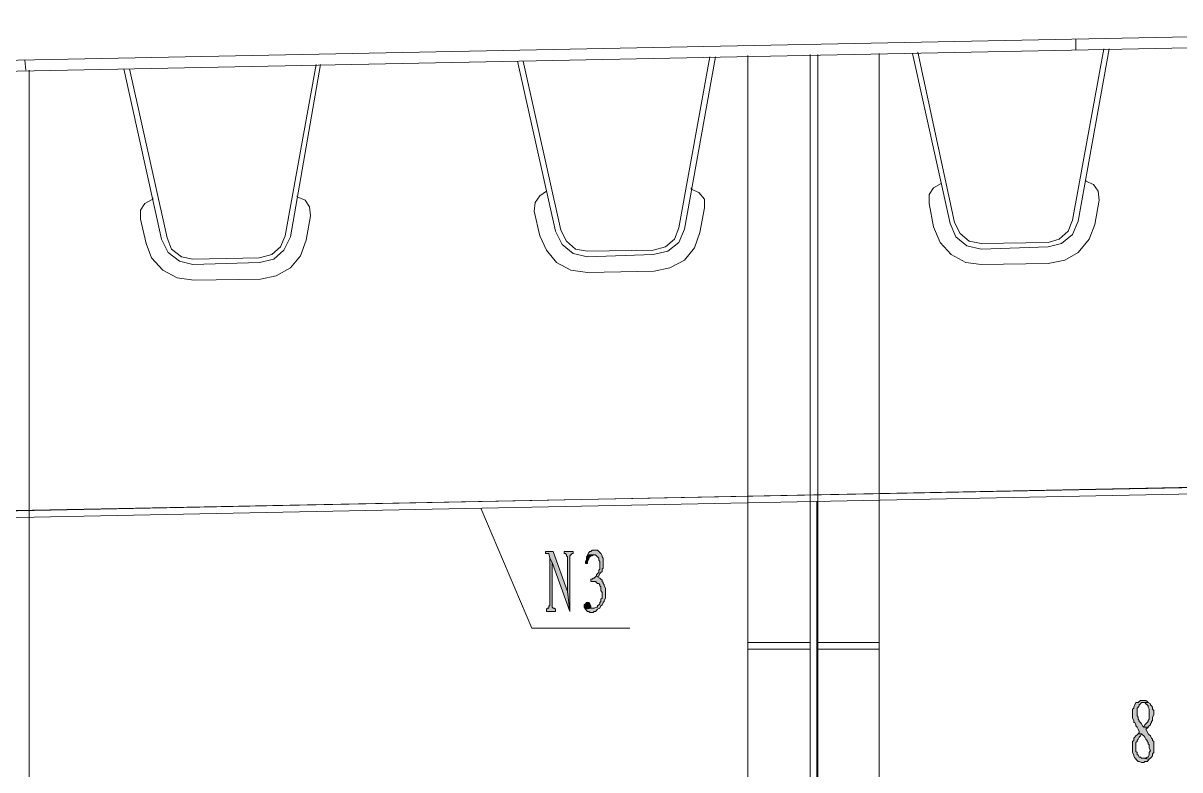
# Model space of a CAD drawing. Header units: inches. Extents: x 20 to 409, y 5 to 283.
# Drawn here: x 236.12 to 280.15, y 225.63 to 254.07 of the extents above; entities that cross this region are included whole.
import ezdxf

# ---------------------------------------------------------------- set-up
doc = ezdxf.new("R2010")
doc.units = ezdxf.units.IN
doc.header["$MEASUREMENT"] = 0
doc.layers.add('C00-00-00', color=7, linetype='Continuous')
doc.layers.add('CFF-00-00', color=1, linetype='Continuous')

msp = doc.modelspace()

# ---------------------------------------------------------------- hatches: boundary and pattern name
at = {"layer": 'C00-00-00'}
h = msp.add_hatch(color=0, dxfattribs=at)
h.dxf.hatch_style = 2
h.paths.add_polyline_path([(256.295, 233.952), (255.999, 233.952), (255.999, 233.867), (256.126, 233.867), (256.168, 233.698), (256.253, 233.528), (256.93, 231.666), (256.845, 232.428)])
h = msp.add_hatch(color=0, dxfattribs=at)
h.dxf.hatch_style = 2
h.paths.add_polyline_path([(257.057, 233.952), (256.718, 233.952), (256.718, 233.867), (256.761, 233.867), (256.803, 233.825), (256.803, 233.782), (256.845, 233.74), (256.845, 232.428), (256.93, 231.666), (256.93, 233.782), (256.972, 233.825), (257.015, 233.867), (257.057, 233.867)])
h = msp.add_hatch(color=0, dxfattribs=at)
h.dxf.hatch_style = 2
h.paths.add_polyline_path([(257.861, 233.994), (257.777, 233.994), (257.734, 233.952), (257.692, 233.952), (257.65, 233.909), (257.607, 233.825), (257.904, 233.825), (257.946, 233.782), (257.988, 233.74), (258.031, 233.698), (258.031, 233.613), (258.073, 233.571), (258.073, 233.274), (258.031, 233.232), (258.031, 233.147), (257.988, 233.105), (257.946, 233.063), (257.946, 233.02), (257.904, 232.978), (257.861, 232.936), (257.819, 232.936), (257.777, 232.893), (257.734, 232.893), (257.734, 232.809), (257.904, 232.809), (257.946, 232.766), (257.988, 232.724), (258.031, 232.724), (258.073, 232.682), (258.073, 232.639), (258.115, 232.597), (258.115, 232.47), (258.158, 232.385), (258.158, 232.174), (258.115, 232.131), (258.115, 232.047), (258.073, 232.004), (258.073, 231.962), (258.031, 231.92), (257.988, 231.877), (257.988, 231.835), (257.946, 231.835), (257.861, 231.793), (257.734, 231.793), (257.523, 231.75), (257.565, 231.708), (257.607, 231.666), (257.65, 231.666), (257.692, 231.623), (257.819, 231.623), (257.861, 231.666), (257.904, 231.666), (257.946, 231.708), (257.988, 231.75), (258.073, 231.793), (258.115, 231.877), (258.158, 231.92), (258.2, 232.004), (258.242, 232.047), (258.242, 232.089), (258.285, 232.174), (258.285, 232.555), (258.242, 232.639), (258.242, 232.682), (258.2, 232.724), (258.2, 232.766), (258.158, 232.809), (258.158, 232.851), (258.115, 232.893), (258.073, 232.936), (257.988, 232.978), (258.031, 233.02), (258.073, 233.105), (258.115, 233.147), (258.158, 233.19), (258.158, 233.274), (258.2, 233.317), (258.2, 233.698), (258.158, 233.74), (258.158, 233.782), (258.115, 233.867), (258.073, 233.909), (258.031, 233.952), (257.988, 233.994)])
h = msp.add_hatch(color=0, dxfattribs=at)
h.dxf.hatch_style = 2
h.paths.add_polyline_path([(257.607, 233.825), (257.565, 233.74), (257.565, 233.613), (257.523, 233.571), (257.523, 233.486), (257.607, 233.486), (257.607, 233.571), (257.65, 233.655), (257.65, 233.698), (257.692, 233.74), (257.734, 233.782), (257.777, 233.782), (257.861, 233.825)])
h = msp.add_hatch(color=0, dxfattribs=at)
h.dxf.hatch_style = 2
h.paths.add_polyline_path([(256.168, 233.698), (256.168, 231.877), (256.126, 231.877), (256.126, 231.793), (256.083, 231.793), (256.041, 231.75), (256.041, 231.666), (256.38, 231.666), (256.38, 231.75), (256.337, 231.793), (256.295, 231.793), (256.253, 231.835), (256.253, 233.528)])
h = msp.add_hatch(color=0, dxfattribs=at)
h.dxf.hatch_style = 2
h.paths.add_polyline_path([(257.607, 232.004), (257.565, 232.004), (257.523, 231.962), (257.48, 231.92), (257.48, 231.835), (257.523, 231.75), (257.734, 231.793), (257.734, 231.877), (257.692, 231.962), (257.65, 232.004)])
h = msp.add_hatch(color=0, dxfattribs=at)
h.dxf.hatch_style = 2
h.paths.add_polyline_path([(278.774, 228.279), (278.647, 228.279), (278.605, 228.237), (278.562, 228.194), (278.478, 228.194), (278.435, 228.11), (278.393, 228.025), (278.393, 227.983), (278.351, 227.94), (278.351, 227.602), (278.393, 227.517), (278.393, 227.432), (278.435, 227.432), (278.478, 227.348), (278.478, 227.305), (278.52, 227.263), (278.562, 227.178), (278.605, 227.094), (278.605, 227.051), (278.562, 227.009), (278.689, 227.009), (278.732, 226.967), (278.774, 226.924), (278.816, 226.882), (278.859, 226.797), (278.901, 226.755), (278.901, 226.713), (278.943, 226.67), (278.943, 226.628), (278.986, 226.586), (278.986, 226.459), (279.028, 226.374), (278.986, 226.289), (278.986, 226.205), (278.943, 226.12), (278.901, 226.12), (278.859, 226.078), (278.732, 226.078), (278.986, 226.035), (279.028, 226.078), (279.07, 226.12), (279.113, 226.162), (279.113, 226.247), (279.155, 226.289), (279.155, 226.713), (279.113, 226.755), (279.113, 226.797), (279.07, 226.84), (279.028, 226.924), (278.986, 226.967), (278.943, 227.009), (278.901, 227.094), (278.859, 227.178), (278.901, 227.221), (278.943, 227.263), (278.774, 227.263), (278.732, 227.305), (278.689, 227.39), (278.647, 227.432), (278.605, 227.475), (278.605, 227.517), (278.562, 227.559), (278.562, 227.644), (278.52, 227.686), (278.52, 227.983), (278.562, 228.025), (278.605, 228.067), (278.605, 228.11), (278.647, 228.152), (278.689, 228.194), (278.943, 228.194), (278.901, 228.237), (278.859, 228.279)])
h = msp.add_hatch(color=0, dxfattribs=at)
h.dxf.hatch_style = 2
h.paths.add_polyline_path([(278.943, 228.194), (278.774, 228.194), (278.816, 228.194), (278.859, 228.152), (278.901, 228.11), (278.943, 228.067), (278.943, 228.025), (278.986, 227.94), (278.986, 227.559), (278.943, 227.517), (278.943, 227.475), (278.901, 227.432), (278.859, 227.39), (278.816, 227.348), (278.774, 227.263), (278.943, 227.263), (278.986, 227.305), (279.028, 227.348), (279.028, 227.39), (279.07, 227.432), (279.07, 227.475), (279.113, 227.517), (279.113, 227.644), (279.155, 227.729), (279.155, 227.898), (279.113, 227.94), (279.113, 228.025), (279.07, 228.067), (279.028, 228.11), (279.028, 228.152)])
h = msp.add_hatch(color=0, dxfattribs=at)
h.dxf.hatch_style = 2
h.paths.add_polyline_path([(278.562, 227.009), (278.52, 226.967), (278.478, 226.924), (278.435, 226.882), (278.393, 226.84), (278.393, 226.755), (278.351, 226.713), (278.351, 226.289), (278.393, 226.205), (278.393, 226.162), (278.435, 226.078), (278.478, 226.078), (278.478, 226.035), (278.52, 225.993), (278.562, 225.951), (278.605, 225.951), (278.689, 225.908), (278.774, 225.908), (278.816, 225.951), (278.901, 225.951), (278.943, 225.993), (278.986, 226.035), (278.732, 226.078), (278.689, 226.078), (278.647, 226.12), (278.605, 226.12), (278.562, 226.205), (278.52, 226.205), (278.52, 226.289), (278.478, 226.332), (278.478, 226.67), (278.52, 226.713), (278.52, 226.755), (278.562, 226.797), (278.605, 226.882), (278.647, 226.924), (278.689, 227.009)])

# ---------------------------------------------------------------- linework, layer by layer
at = {"layer": 'C00-00-00', "color": 0, "lineweight": 0}
for points in [[(386.216, 255.669), (51.232, 248.98)], [(386.216, 255.245), (51.19, 248.557)], [(276.192, 253.044), (276.192, 253.467)], [(261.079, 246.271), (262.264, 252.79)], [(261.29, 246.228), (262.476, 252.79)], [(263.703, 252.832), (263.703, 225.358)], [(266.074, 252.875), (266.074, 225.358)], [(266.37, 252.875), (266.37, 225.358)], [(268.699, 252.917), (268.699, 225.358)], [(269.969, 252.917), (271.408, 246.44)], [(270.18, 252.959), (271.577, 246.482), (271.789, 246.059), (272.128, 245.763), (272.593, 245.678)], [(276.065, 246.567), (277.25, 253.086)], [(276.276, 246.525), (277.462, 253.086)], [(236.229, 252.282), (236.187, 252.663)], [(236.229, 252.282), (236.229, 252.324)], [(236.356, 167.742), (236.356, 252.282)], [(239.954, 252.324), (241.394, 245.847)], [(240.166, 252.324), (241.605, 245.89), (241.775, 245.466), (242.156, 245.17), (242.579, 245.085)], [(246.093, 245.974), (247.278, 252.494)], [(246.304, 245.932), (247.447, 252.494)], [(254.94, 252.621), (256.38, 246.144)], [(255.152, 252.621), (256.591, 246.186), (256.803, 245.763), (257.142, 245.466), (257.607, 245.382)], [(271.069, 247.964), (270.773, 247.795), (270.604, 247.541), (270.604, 247.202)], [(271.069, 247.964), (271.069, 248.006)], [(276.573, 248.049), (276.573, 248.091)], [(276.911, 246.398), (277.081, 247.329), (277.038, 247.668), (276.869, 247.922), (276.573, 248.049)], [(246.558, 247.456), (246.558, 247.498)], [(246.897, 245.805), (247.066, 246.736), (247.024, 247.075), (246.855, 247.329), (246.558, 247.456)], [(256.041, 247.668), (255.787, 247.498), (255.618, 247.244), (255.575, 246.906)], [(256.041, 247.668), (256.041, 247.71)], [(261.544, 247.752), (261.544, 247.795)], [(261.883, 246.101), (262.052, 247.033), (262.052, 247.371), (261.841, 247.625), (261.544, 247.752)], [(241.055, 247.371), (240.759, 247.202), (240.589, 246.948), (240.589, 246.609)], [(241.055, 247.371), (241.055, 247.414)], [(270.604, 247.202), (270.773, 246.313)], [(240.589, 246.609), (240.801, 245.678)], [(255.575, 246.906), (255.787, 245.974)], [(275.133, 245.72), (275.557, 245.847), (275.895, 246.144), (276.065, 246.567)], [(256.38, 246.144), (256.634, 245.636), (257.057, 245.297), (257.607, 245.17)], [(260.105, 245.424), (260.571, 245.551), (260.909, 245.847), (261.079, 246.271)], [(260.105, 245.255), (260.655, 245.382), (261.079, 245.72), (261.29, 246.228)], [(270.773, 246.313), (271.027, 245.72), (271.45, 245.255), (272.001, 244.958), (272.593, 244.874)], [(271.408, 246.44), (271.62, 245.932), (272.043, 245.593), (272.593, 245.466)], [(272.593, 244.874), (275.133, 244.916), (275.768, 245.043), (276.276, 245.339), (276.7, 245.847), (276.911, 246.398)], [(275.133, 245.551), (275.641, 245.678), (276.065, 246.017), (276.276, 246.525)], [(240.801, 245.678), (241.013, 245.128), (241.436, 244.662), (241.986, 244.366), (242.621, 244.281)], [(241.394, 245.847), (241.648, 245.339), (242.071, 245.001), (242.579, 244.874)], [(242.621, 244.281), (245.161, 244.323), (245.754, 244.45), (246.304, 244.747), (246.685, 245.212), (246.897, 245.805)], [(245.119, 245.128), (245.585, 245.255), (245.923, 245.551), (246.093, 245.974)], [(245.119, 244.958), (245.669, 245.085), (246.05, 245.424), (246.304, 245.932)], [(255.787, 245.974), (256.041, 245.424), (256.422, 244.958), (256.972, 244.662), (257.607, 244.577)], [(257.607, 244.577), (260.147, 244.62), (260.74, 244.747), (261.29, 245.043), (261.671, 245.509), (261.883, 246.101)], [(272.593, 245.678), (275.133, 245.72)], [(257.607, 245.382), (260.105, 245.424)], [(257.607, 245.17), (260.105, 245.255)], [(272.593, 245.466), (275.133, 245.551)], [(242.579, 245.085), (245.119, 245.128)], [(242.579, 244.874), (245.119, 244.958)], [(386.216, 238.27), (158.844, 233.698), (63.678, 231.793)], [(386.216, 238.524), (158.844, 233.952)], [(259.216, 231.031), (255.491, 231.031), (253.543, 235.603)], [(266.074, 235.857), (266.074, 179.003)], [(266.328, 235.857), (266.328, 179.003)], [(263.703, 230.48), (266.074, 230.48)], [(266.37, 230.48), (268.699, 230.48)], [(263.703, 230.226), (266.074, 230.226)], [(266.37, 230.226), (268.699, 230.226)]]:
    msp.add_lwpolyline(points, dxfattribs=at)
for points in [[(256.295, 233.952), (255.999, 233.952), (255.999, 233.867), (256.126, 233.867), (256.168, 233.698), (256.253, 233.528), (256.93, 231.666), (256.845, 232.428)], [(257.057, 233.952), (256.718, 233.952), (256.718, 233.867), (256.761, 233.867), (256.803, 233.825), (256.803, 233.782), (256.845, 233.74), (256.845, 232.428), (256.93, 231.666), (256.93, 233.782), (256.972, 233.825), (257.015, 233.867), (257.057, 233.867)], [(257.861, 233.994), (257.777, 233.994), (257.734, 233.952), (257.692, 233.952), (257.65, 233.909), (257.607, 233.825), (257.904, 233.825), (257.946, 233.782), (257.988, 233.74), (258.031, 233.698), (258.031, 233.613), (258.073, 233.571), (258.073, 233.274), (258.031, 233.232), (258.031, 233.147), (257.988, 233.105), (257.946, 233.063), (257.946, 233.02), (257.904, 232.978), (257.861, 232.936), (257.819, 232.936), (257.777, 232.893), (257.734, 232.893), (257.734, 232.809), (257.904, 232.809), (257.946, 232.766), (257.988, 232.724), (258.031, 232.724), (258.073, 232.682), (258.073, 232.639), (258.115, 232.597), (258.115, 232.47), (258.158, 232.385), (258.158, 232.174), (258.115, 232.131), (258.115, 232.047), (258.073, 232.004), (258.073, 231.962), (258.031, 231.92), (257.988, 231.877), (257.988, 231.835), (257.946, 231.835), (257.861, 231.793), (257.734, 231.793), (257.523, 231.75), (257.565, 231.708), (257.607, 231.666), (257.65, 231.666), (257.692, 231.623), (257.819, 231.623), (257.861, 231.666), (257.904, 231.666), (257.946, 231.708), (257.988, 231.75), (258.073, 231.793), (258.115, 231.877), (258.158, 231.92), (258.2, 232.004), (258.242, 232.047), (258.242, 232.089), (258.285, 232.174), (258.285, 232.555), (258.242, 232.639), (258.242, 232.682), (258.2, 232.724), (258.2, 232.766), (258.158, 232.809), (258.158, 232.851), (258.115, 232.893), (258.073, 232.936), (257.988, 232.978), (258.031, 233.02), (258.073, 233.105), (258.115, 233.147), (258.158, 233.19), (258.158, 233.274), (258.2, 233.317), (258.2, 233.698), (258.158, 233.74), (258.158, 233.782), (258.115, 233.867), (258.073, 233.909), (258.031, 233.952), (257.988, 233.994)], [(257.607, 233.825), (257.565, 233.74), (257.565, 233.613), (257.523, 233.571), (257.523, 233.486), (257.607, 233.486), (257.607, 233.571), (257.65, 233.655), (257.65, 233.698), (257.692, 233.74), (257.734, 233.782), (257.777, 233.782), (257.861, 233.825)], [(256.168, 233.698), (256.168, 231.877), (256.126, 231.877), (256.126, 231.793), (256.083, 231.793), (256.041, 231.75), (256.041, 231.666), (256.38, 231.666), (256.38, 231.75), (256.337, 231.793), (256.295, 231.793), (256.253, 231.835), (256.253, 233.528)], [(257.607, 232.004), (257.565, 232.004), (257.523, 231.962), (257.48, 231.92), (257.48, 231.835), (257.523, 231.75), (257.734, 231.793), (257.734, 231.877), (257.692, 231.962), (257.65, 232.004)], [(278.774, 228.279), (278.647, 228.279), (278.605, 228.237), (278.562, 228.194), (278.478, 228.194), (278.435, 228.11), (278.393, 228.025), (278.393, 227.983), (278.351, 227.94), (278.351, 227.602), (278.393, 227.517), (278.393, 227.432), (278.435, 227.432), (278.478, 227.348), (278.478, 227.305), (278.52, 227.263), (278.562, 227.178), (278.605, 227.094), (278.605, 227.051), (278.562, 227.009), (278.689, 227.009), (278.732, 226.967), (278.774, 226.924), (278.816, 226.882), (278.859, 226.797), (278.901, 226.755), (278.901, 226.713), (278.943, 226.67), (278.943, 226.628), (278.986, 226.586), (278.986, 226.459), (279.028, 226.374), (278.986, 226.289), (278.986, 226.205), (278.943, 226.12), (278.901, 226.12), (278.859, 226.078), (278.732, 226.078), (278.986, 226.035), (279.028, 226.078), (279.07, 226.12), (279.113, 226.162), (279.113, 226.247), (279.155, 226.289), (279.155, 226.713), (279.113, 226.755), (279.113, 226.797), (279.07, 226.84), (279.028, 226.924), (278.986, 226.967), (278.943, 227.009), (278.901, 227.094), (278.859, 227.178), (278.901, 227.221), (278.943, 227.263), (278.774, 227.263), (278.732, 227.305), (278.689, 227.39), (278.647, 227.432), (278.605, 227.475), (278.605, 227.517), (278.562, 227.559), (278.562, 227.644), (278.52, 227.686), (278.52, 227.983), (278.562, 228.025), (278.605, 228.067), (278.605, 228.11), (278.647, 228.152), (278.689, 228.194), (278.943, 228.194), (278.901, 228.237), (278.859, 228.279)], [(278.943, 228.194), (278.774, 228.194), (278.816, 228.194), (278.859, 228.152), (278.901, 228.11), (278.943, 228.067), (278.943, 228.025), (278.986, 227.94), (278.986, 227.559), (278.943, 227.517), (278.943, 227.475), (278.901, 227.432), (278.859, 227.39), (278.816, 227.348), (278.774, 227.263), (278.943, 227.263), (278.986, 227.305), (279.028, 227.348), (279.028, 227.39), (279.07, 227.432), (279.07, 227.475), (279.113, 227.517), (279.113, 227.644), (279.155, 227.729), (279.155, 227.898), (279.113, 227.94), (279.113, 228.025), (279.07, 228.067), (279.028, 228.11), (279.028, 228.152)], [(278.562, 227.009), (278.52, 226.967), (278.478, 226.924), (278.435, 226.882), (278.393, 226.84), (278.393, 226.755), (278.351, 226.713), (278.351, 226.289), (278.393, 226.205), (278.393, 226.162), (278.435, 226.078), (278.478, 226.078), (278.478, 226.035), (278.52, 225.993), (278.562, 225.951), (278.605, 225.951), (278.689, 225.908), (278.774, 225.908), (278.816, 225.951), (278.901, 225.951), (278.943, 225.993), (278.986, 226.035), (278.732, 226.078), (278.689, 226.078), (278.647, 226.12), (278.605, 226.12), (278.562, 226.205), (278.52, 226.205), (278.52, 226.289), (278.478, 226.332), (278.478, 226.67), (278.52, 226.713), (278.52, 226.755), (278.562, 226.797), (278.605, 226.882), (278.647, 226.924), (278.689, 227.009)]]:
    msp.add_lwpolyline(points, close=True, dxfattribs=at)
at = {"layer": 'CFF-00-00', "color": 0, "lineweight": 0}
msp.add_lwpolyline([(65.426, 232.198), (320.695, 237.163)], dxfattribs=at)

doc.saveas('drawing.dxf')
